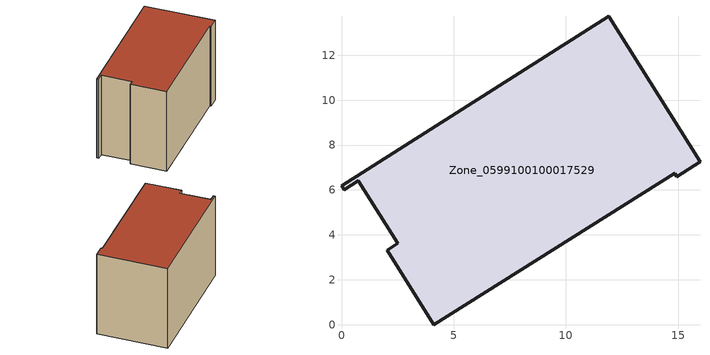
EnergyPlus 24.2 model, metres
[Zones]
Zone_0599100100017529
 floor ground (C_G): 0.74,6.41 0.12,6.01 0,6.2 11.9,13.74 15.97,7.27 14.95,6.6 14.85,6.75 4.12,0 2.05,3.31 2.52,3.62 z0
 wall outside (C_F): 0.12,6.01 0.74,6.41 2.52,3.62 2.05,3.31 4.12,0 14.85,6.75 14.95,6.6 15.97,7.27 11.9,13.74 0,6.2 0.12,6.01 z0:9.59
 roof outside (C_R): 14.85,6.75 14.95,6.6 15.97,7.27 11.9,13.74 0,6.2 0.12,6.01 0.74,6.41 2.52,3.62 2.05,3.31 4.12,0 z9.59
[BUILDING]
Pand.0599100100017529: North Axis=0; Terrain=City; Loads Convergence Tolerance Value=0.04; Temperature Convergence Tolerance Value=0.4; Solar Distribution=FullExterior; Maximum Number of Warmup Days=25; Minimum Number of Warmup Days=1
[Site:Location]
Rotterdam.The.Hague.AP_ZH_NLD Design_Conditions: Latitude=51.96; Longitude=4.45; Time Zone=1; Elevation=-4.5
[SITE:GROUNDTEMPERATURE:BUILDINGSURFACE]
18, 18, 18, 18, 18, 18, 18, 18, 18, 18, 18, 18
[MATERIAL] Thermal Absorptance=0.9; Solar Absorptance=0.7; Visible Absorptance=0.7
Name | Roughness | Thickness | Conductivity | Density | Specific Heat
G.TI.2015-2018 | MediumSmooth | 0.15 | 0.0428571 | 540 | 1210
F.TI.2015-2018 | Rough | 0.3 | 0.0666667 | 1920 | 840
R.TI.2015-2018 | MediumRough | 0.2 | 0.0333333 | 1500 | 1000
[CONSTRUCTION]
C_G: G.TI.2015-2018
C_F: F.TI.2015-2018
C_R: R.TI.2015-2018
[ZONE]
Zone_0599100100017529: Type=1; Multiplier=1; Ceiling Height=Autocalculate; Volume=Autocalculate; Floor Area=autocalculate; Part of Total Floor Area=Yes
[ZONEINFILTRATION:DESIGNFLOWRATE]
Infil_Zone_0599100100017529: Zone or ZoneList or Space or SpaceList=Zone_0599100100017529; Schedule=AlwaysOn; Design Flow Rate Calculation Method=Flow/Area; Flow Rate per Floor Area=0.0015; Constant Term Coefficient=1; Temperature Term Coefficient=0; Velocity Term Coefficient=0; Velocity Squared Term Coefficient=0
[HVACTEMPLATE:ZONE:IDEALLOADSAIRSYSTEM]
Zone_0599100100017529: Maximum Heating Supply Air Temperature=50; Minimum Cooling Supply Air Temperature=13; Maximum Heating Supply Air Humidity Ratio=0.0156; Minimum Cooling Supply Air Humidity Ratio=0.0077; Heating Limit=NoLimit; Cooling Limit=NoLimit; Dehumidification Control Type=ConstantSensibleHeatRatio; Cooling Sensible Heat Ratio=0.7; Dehumidification Setpoint=60; Humidification Control Type=None; Humidification Setpoint=30; Outdoor Air Method=None; Outdoor Air Flow Rate per Person=0.00944; Outdoor Air Flow Rate per Zone Floor Area=0; Outdoor Air Flow Rate per Zone=0; Demand Controlled Ventilation Type=None; Outdoor Air Economizer Type=NoEconomizer; Heat Recovery Type=None; Sensible Heat Recovery Effectiveness=0.7; Latent Heat Recovery Effectiveness=0.65
[ZONECONTROL:THERMOSTAT]
ThermostatControl_Zone_0599100100017529: Zone or ZoneList=Zone_0599100100017529; Control Type Schedule=DualSetpointControlType; Control 1=Thermostat_Zone_0599100100017529; Temperature Difference Between Cutout And Setpoint=0
[THERMOSTATSETPOINT:DUALSETPOINT]
Thermostat_Zone_0599100100017529: Heating Setpoint Temperature Schedule=HeatingSetpoint_Zone_0599100100017529; Cooling Setpoint Temperature Schedule=CoolingSetpoint_Zone_0599100100017529
[SCHEDULE:COMPACT]
HeatingSetpoint_Zone_0599100100017529: Through: 12/31, For: AllDays, Until: 24:00, 21
CoolingSetpoint_Zone_0599100100017529: Through: 12/31, For: AllDays, Until: 24:00, 24
DualSetpointControlType: Through: 12/31, For: AllDays, Until: 24:00, 4
AlwaysOn: Through: 12/31, For: AllDays, Until: 24:00, 1
